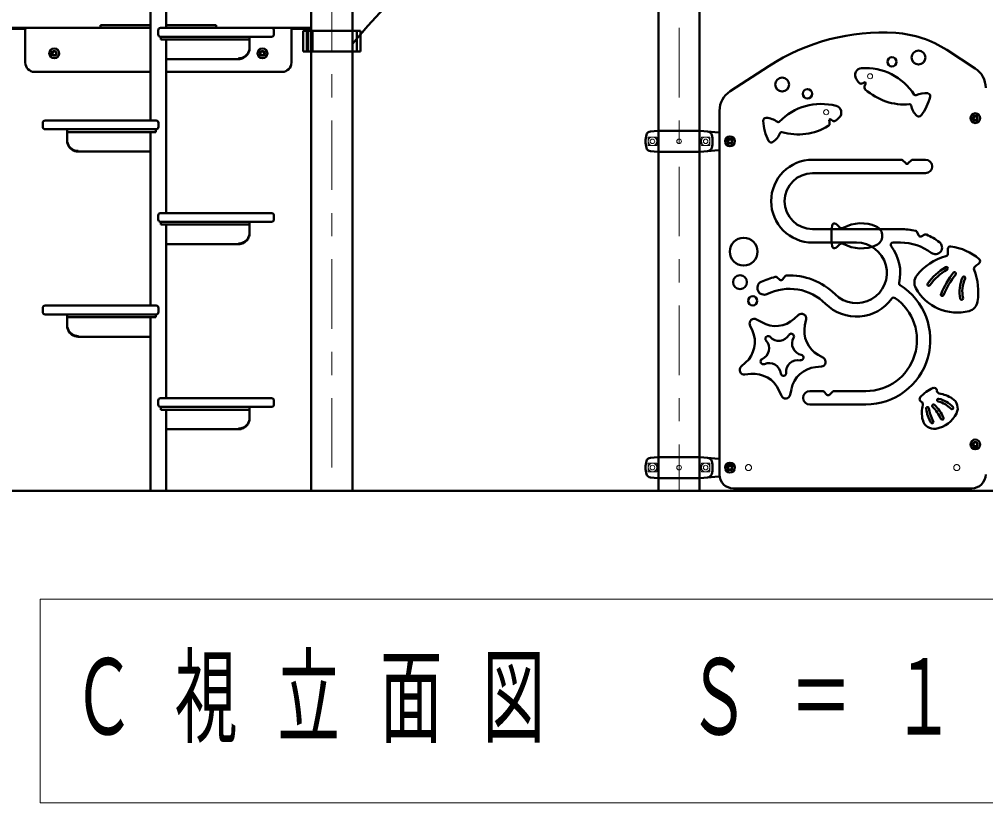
# Model space of a CAD drawing. Units: millimetres on the paper, scale 1:50. Extents: x -385 to 0, y -594 to 267.
# Drawn here: x -279.73 to -237.97, y -140.66 to -106.8 of the extents above; entities that cross this region are included whole.
import ezdxf

# ---------------------------------------------------------------- set-up
doc = ezdxf.new("R2010")
doc.units = ezdxf.units.MM
doc.linetypes.add('USER1', pattern=[4.5, 2.5, -2])
doc.linetypes.add('USER2', pattern=[6, 3, -1, 1, -1])
doc.layers.add('LY_1', color=140, linetype='Continuous', lineweight=50)
doc.styles.add('ＭＳ ゴシック', font='')
doc.styles.get('ＭＳ ゴシック').set_extended_font_data('MS Gothic')

msp = doc.modelspace()

# ---------------------------------------------------------------- linework, layer by layer
at = {"layer": 'LY_1', "color": 7, "linetype": 'USER2', "lineweight": 13}
for p, q in [((-251.218, -77.175), (-251.218, -127.175)), ((-266.218, -87.175), (-266.218, -127.175))]:
    msp.add_line(p, q, dxfattribs=at)
at = {"layer": 'LY_1'}
for p, q in [((-252.109, -77.594), (-252.109, -127.175)), ((-250.327, -77.594), (-250.327, -127.175)), ((-267.109, -127.175), (-267.109, -87.594)), ((-265.327, -127.175), (-265.327, -87.594)), ((-274.058, -111.175), (-274.058, -92.175)), ((-273.378, -107.175), (-273.378, -92.175)), ((-280.327, -107.175), (-279.468, -107.175)), ((-280.327, -107.221), (-279.468, -107.221)), ((-279.468, -107.175), (-274.058, -107.175)), ((-279.468, -107.235), (-279.468, -108.675)), ((-276.218, -107.175), (-276.218, -107.055)), ((-274.058, -107.055), (-276.218, -107.055)), ((-273.725, -107.455), (-273.725, -107.275)), ((-273.625, -107.175), (-268.825, -107.175)), ((-273.625, -107.175), (-268.825, -107.175)), ((-271.218, -107.055), (-273.378, -107.055)), ((-267.968, -107.175), (-273.291, -107.175)), ((-273.291, -107.175), (-272.318, -107.175)), ((-271.218, -107.175), (-271.218, -107.055)), ((-268.725, -107.455), (-268.725, -107.275)), ((-267.109, -107.175), (-267.968, -107.175)), ((-267.109, -107.221), (-267.968, -107.221)), ((-267.968, -107.235), (-267.968, -108.675)), ((-267.455, -107.295), (-267.455, -108.195)), ((-267.455, -107.295), (-264.982, -107.295)), ((-267.299, -107.295), (-267.299, -108.195)), ((-267.24, -107.295), (-267.24, -108.195)), ((-267.053, -107.295), (-267.053, -108.195)), ((-265.148, -107.295), (-265.148, -108.195)), ((-264.982, -107.295), (-264.982, -108.195)), ((-273.625, -107.555), (-268.825, -107.555)), ((-273.605, -107.675), (-273.605, -107.555)), ((-273.605, -107.675), (-269.778, -107.675)), ((-273.378, -115.175), (-273.378, -107.675)), ((-273.378, -108.521), (-273.378, -107.675)), ((-269.778, -108.057), (-269.778, -107.555)), ((-239.648, -108.126), (-238.424, -108.921)), ((-278.298, -108.228), (-278.218, -108.182)), ((-278.298, -108.228), (-278.298, -108.321)), ((-278.298, -108.321), (-278.218, -108.367)), ((-278.218, -108.182), (-278.138, -108.228)), ((-278.218, -108.367), (-278.138, -108.321)), ((-278.138, -108.228), (-278.138, -108.321)), ((-273.378, -108.521), (-270.258, -108.521)), ((-269.298, -108.228), (-269.218, -108.182)), ((-269.298, -108.228), (-269.298, -108.321)), ((-269.298, -108.321), (-269.218, -108.367)), ((-269.218, -108.182), (-269.138, -108.228)), ((-269.218, -108.367), (-269.138, -108.321)), ((-269.138, -108.228), (-269.138, -108.321)), ((-267.455, -108.195), (-264.982, -108.195)), ((-249.013, -109.913), (-247.339, -108.827)), ((-279.068, -109.075), (-274.058, -109.075)), ((-273.378, -109.075), (-268.368, -109.075)), ((-249.468, -126.475), (-249.468, -110.752)), ((-238.498, -111.028), (-238.418, -110.982)), ((-238.498, -111.028), (-238.498, -111.121)), ((-238.418, -110.982), (-238.338, -111.028)), ((-238.338, -111.028), (-238.338, -111.121)), ((-278.711, -111.455), (-278.711, -111.275)), ((-273.811, -111.175), (-278.611, -111.175)), ((-273.811, -111.175), (-278.611, -111.175)), ((-273.711, -111.455), (-273.711, -111.275)), ((-238.498, -111.121), (-238.418, -111.167)), ((-238.418, -111.167), (-238.338, -111.121)), ((-273.811, -111.555), (-278.611, -111.555)), ((-277.658, -112.057), (-277.658, -111.555)), ((-273.831, -111.675), (-277.658, -111.675)), ((-274.058, -119.175), (-274.058, -111.675)), ((-274.058, -112.521), (-274.058, -111.675)), ((-273.831, -111.675), (-273.831, -111.555)), ((-252.138, -111.625), (-252.454, -111.652)), ((-252.138, -111.625), (-250.298, -111.625)), ((-250.298, -111.625), (-249.668, -111.68)), ((-249.668, -111.68), (-249.468, -111.694)), ((-249.098, -112.028), (-249.018, -111.982)), ((-249.098, -112.028), (-249.098, -112.121)), ((-249.098, -112.121), (-249.018, -112.167)), ((-249.018, -111.982), (-248.938, -112.028)), ((-249.018, -112.167), (-248.938, -112.121)), ((-248.938, -112.028), (-248.938, -112.121)), ((-274.058, -112.521), (-277.178, -112.521)), ((-252.138, -112.525), (-252.454, -112.497)), ((-252.138, -112.525), (-250.298, -112.525)), ((-250.298, -112.525), (-249.668, -112.469)), ((-249.668, -112.469), (-249.468, -112.455)), ((-245.448, -112.87), (-241.615, -112.87)), ((-241.425, -113.026), (-241.558, -112.893)), ((-241.312, -113.026), (-241.179, -112.893)), ((-241.122, -112.87), (-240.568, -112.87)), ((-245.448, -113.45), (-240.568, -113.45)), ((-273.625, -115.175), (-268.825, -115.175)), ((-273.625, -115.175), (-268.825, -115.175)), ((-273.725, -115.455), (-273.725, -115.275)), ((-273.625, -115.555), (-268.825, -115.555)), ((-273.605, -115.675), (-273.605, -115.555)), ((-269.778, -116.057), (-269.778, -115.555)), ((-268.725, -115.455), (-268.725, -115.275)), ((-273.605, -115.675), (-269.778, -115.675)), ((-273.378, -123.175), (-273.378, -115.675)), ((-273.378, -116.521), (-273.378, -115.675)), ((-245.448, -115.87), (-241.648, -115.87)), ((-240.86, -116.146), (-240.937, -115.991)), ((-245.448, -116.45), (-243.55, -116.45)), ((-241.97, -116.45), (-241.648, -116.45)), ((-240.752, -116.183), (-240.597, -116.106)), ((-273.378, -116.521), (-270.258, -116.521)), ((-246.856, -118.057), (-246.995, -117.952)), ((-246.744, -118.042), (-246.639, -117.904)), ((-278.711, -119.455), (-278.711, -119.275)), ((-273.811, -119.175), (-278.611, -119.175)), ((-273.811, -119.175), (-278.611, -119.175)), ((-273.711, -119.455), (-273.711, -119.275)), ((-273.811, -119.555), (-278.611, -119.555)), ((-277.658, -120.057), (-277.658, -119.555)), ((-273.831, -119.675), (-277.658, -119.675)), ((-274.058, -127.175), (-274.058, -119.675)), ((-274.058, -120.521), (-274.058, -119.675)), ((-273.831, -119.675), (-273.831, -119.555)), ((-247.869, -119.769), (-247.647, -119.897)), ((-246.053, -119.578), (-246.244, -119.75)), ((-245.777, -120.019), (-245.724, -119.768)), ((-248.152, -120.024), (-248.047, -120.258)), ((-274.058, -120.521), (-277.178, -120.521)), ((-245.203, -121.308), (-244.981, -121.436)), ((-248.341, -121.638), (-248.531, -121.809)), ((-245.315, -121.835), (-245.061, -121.808)), ((-248.376, -122.157), (-248.121, -122.13)), ((-273.625, -123.175), (-268.825, -123.175)), ((-273.625, -123.175), (-268.825, -123.175)), ((-246.9, -122.835), (-246.795, -123.069)), ((-246.417, -123.03), (-246.364, -122.779)), ((-245.015, -122.87), (-245.568, -122.87)), ((-244.825, -123.026), (-244.958, -122.893)), ((-244.712, -123.026), (-244.579, -122.893)), ((-243.148, -122.87), (-244.522, -122.87)), ((-273.725, -123.455), (-273.725, -123.275)), ((-273.625, -123.555), (-268.825, -123.555)), ((-273.605, -123.675), (-273.605, -123.555)), ((-269.778, -124.057), (-269.778, -123.555)), ((-268.725, -123.455), (-268.725, -123.275)), ((-243.148, -123.45), (-245.568, -123.45)), ((-273.605, -123.675), (-269.778, -123.675)), ((-273.378, -127.175), (-273.378, -123.675)), ((-273.378, -124.521), (-273.378, -123.675)), ((-273.378, -124.521), (-270.258, -124.521)), ((-238.498, -125.128), (-238.418, -125.082)), ((-238.498, -125.128), (-238.498, -125.221)), ((-238.498, -125.221), (-238.418, -125.267)), ((-238.418, -125.082), (-238.338, -125.128)), ((-238.418, -125.267), (-238.338, -125.221)), ((-238.338, -125.128), (-238.338, -125.221)), ((-252.138, -125.725), (-252.454, -125.752)), ((-252.138, -125.725), (-250.298, -125.725)), ((-250.298, -125.725), (-249.668, -125.78)), ((-249.668, -125.78), (-249.468, -125.794)), ((-249.098, -126.128), (-249.018, -126.082)), ((-249.018, -126.082), (-248.938, -126.128)), ((-249.098, -126.128), (-249.098, -126.221)), ((-249.098, -126.221), (-249.018, -126.267)), ((-249.018, -126.267), (-248.938, -126.221)), ((-248.938, -126.128), (-248.938, -126.221)), ((-252.138, -126.625), (-252.454, -126.597)), ((-252.138, -126.625), (-250.298, -126.625)), ((-250.298, -126.625), (-249.668, -126.569)), ((-249.668, -126.569), (-249.468, -126.555)), ((-248.868, -127.075), (-238.568, -127.075))]:
    msp.add_line(p, q, dxfattribs=at)
at = {"layer": 'LY_1', "color": 7, "lineweight": 13}
for p, q in [((-273.378, -108.49), (-270.258, -108.49)), ((-252.553, -112.259), (-252.553, -111.89)), ((-252.184, -111.89), (-252.553, -111.89)), ((-250.253, -111.89), (-249.884, -111.89)), ((-249.884, -112.259), (-249.884, -111.89)), ((-252.184, -112.259), (-252.553, -112.259)), ((-250.253, -112.259), (-249.884, -112.259)), ((-274.058, -112.49), (-277.178, -112.49)), ((-273.378, -116.49), (-270.258, -116.49)), ((-274.058, -120.49), (-277.178, -120.49)), ((-273.378, -124.49), (-270.258, -124.49)), ((-252.553, -126.359), (-252.553, -125.99)), ((-252.184, -125.99), (-252.553, -125.99)), ((-250.253, -125.99), (-249.884, -125.99)), ((-249.884, -126.359), (-249.884, -125.99)), ((-252.184, -126.359), (-252.553, -126.359)), ((-250.253, -126.359), (-249.884, -126.359)), ((-278.827, -131.856), (-278.827, -140.656)), ((-222.027, -131.856), (-278.827, -131.856)), ((-278.827, -140.656), (-222.027, -140.656))]:
    msp.add_line(p, q, dxfattribs=at)
at = {"layer": 'LY_1', "color": 7}
msp.add_line((-197.408, -127.175), (-325.77, -127.175), dxfattribs=at)
at = {"layer": 'LY_1'}
for points in [[(-270.258, -108.49), (-270.202, -108.487), (-270.146, -108.477), (-270.092, -108.461), (-270.041, -108.439), (-269.992, -108.412), (-269.947, -108.379), (-269.906, -108.341), (-269.87, -108.299), (-269.84, -108.253), (-269.815, -108.204), (-269.797, -108.152), (-269.784, -108.099), (-269.78, -108.062), (-269.778, -108.026)], [(-270.258, -108.521), (-270.202, -108.518), (-270.146, -108.508), (-270.092, -108.492), (-270.041, -108.47), (-269.992, -108.443), (-269.947, -108.41), (-269.906, -108.372), (-269.87, -108.33), (-269.84, -108.284), (-269.815, -108.234), (-269.797, -108.183), (-269.784, -108.13), (-269.78, -108.093), (-269.778, -108.057)], [(-277.178, -112.49), (-277.254, -112.484), (-277.327, -112.467), (-277.396, -112.439), (-277.461, -112.401), (-277.518, -112.354), (-277.567, -112.299), (-277.606, -112.237), (-277.635, -112.169), (-277.653, -112.099), (-277.658, -112.026)], [(-277.178, -112.521), (-277.254, -112.515), (-277.327, -112.498), (-277.396, -112.47), (-277.461, -112.432), (-277.518, -112.385), (-277.567, -112.33), (-277.606, -112.268), (-277.635, -112.2), (-277.653, -112.13), (-277.658, -112.057)], [(-270.258, -116.49), (-270.202, -116.487), (-270.146, -116.477), (-270.092, -116.461), (-270.041, -116.439), (-269.992, -116.412), (-269.947, -116.379), (-269.906, -116.341), (-269.87, -116.299), (-269.84, -116.253), (-269.815, -116.204), (-269.797, -116.152), (-269.784, -116.099), (-269.78, -116.062), (-269.778, -116.026)], [(-270.258, -116.521), (-270.202, -116.518), (-270.146, -116.508), (-270.092, -116.492), (-270.041, -116.47), (-269.992, -116.443), (-269.947, -116.41), (-269.906, -116.372), (-269.87, -116.33), (-269.84, -116.284), (-269.815, -116.234), (-269.797, -116.183), (-269.784, -116.13), (-269.78, -116.093), (-269.778, -116.057)], [(-277.178, -120.49), (-277.254, -120.484), (-277.327, -120.467), (-277.396, -120.439), (-277.461, -120.401), (-277.518, -120.354), (-277.567, -120.299), (-277.606, -120.237), (-277.635, -120.169), (-277.653, -120.099), (-277.658, -120.026)], [(-277.178, -120.521), (-277.254, -120.515), (-277.327, -120.498), (-277.396, -120.47), (-277.461, -120.432), (-277.518, -120.385), (-277.567, -120.33), (-277.606, -120.268), (-277.635, -120.2), (-277.653, -120.13), (-277.658, -120.057)], [(-270.258, -124.49), (-270.202, -124.487), (-270.146, -124.477), (-270.092, -124.461), (-270.041, -124.439), (-269.992, -124.412), (-269.947, -124.379), (-269.906, -124.341), (-269.87, -124.299), (-269.84, -124.253), (-269.815, -124.204), (-269.797, -124.152), (-269.784, -124.099), (-269.78, -124.062), (-269.778, -124.026)], [(-270.258, -124.521), (-270.202, -124.518), (-270.146, -124.508), (-270.092, -124.492), (-270.041, -124.47), (-269.992, -124.443), (-269.947, -124.41), (-269.906, -124.372), (-269.87, -124.33), (-269.84, -124.284), (-269.815, -124.234), (-269.797, -124.183), (-269.784, -124.13), (-269.78, -124.093), (-269.778, -124.057)]]:
    msp.add_lwpolyline(points, dxfattribs=at)
at = {"layer": 'LY_1', "color": 7, "lineweight": 13}
for centre, radius in [((-278.218, -108.275), 0.24), ((-269.218, -108.275), 0.24), ((-278.218, -108.275), 0.11), ((-269.218, -108.275), 0.11), ((-242.964, -109.265), 0.11), ((-244.86, -110.817), 0.11), ((-238.418, -111.075), 0.11), ((-252.368, -112.075), 0.185), ((-250.068, -112.075), 0.185), ((-252.368, -112.075), 0.1), ((-251.218, -112.075), 0.1), ((-250.068, -112.075), 0.1), ((-249.018, -112.075), 0.11), ((-238.418, -125.175), 0.11), ((-252.368, -126.175), 0.185), ((-252.368, -126.175), 0.1), ((-251.218, -126.175), 0.1), ((-250.068, -126.175), 0.185), ((-250.068, -126.175), 0.1), ((-249.018, -126.175), 0.11)]:
    msp.add_circle(centre, radius, dxfattribs=at)
at = {"layer": 'LY_1'}
for centre, radius in [((-278.218, -108.275), 0.21), ((-269.218, -108.275), 0.21), ((-242.017, -108.639), 0.2), ((-240.871, -108.457), 0.3), ((-246.76, -109.623), 0.3), ((-245.67, -110.021), 0.2), ((-238.418, -111.075), 0.21), ((-249.018, -112.075), 0.21), ((-248.424, -116.842), 0.6), ((-248.583, -118.163), 0.3), ((-248.035, -118.969), 0.2), ((-238.418, -125.175), 0.21), ((-249.018, -126.175), 0.21)]:
    msp.add_circle(centre, radius, dxfattribs=at)
at = {"layer": 'LY_1', "color": 7, "linetype": 'USER1', "lineweight": 13}
for centre, radius in [((-278.218, -108.275), 0.125), ((-269.218, -108.275), 0.125), ((-238.418, -111.075), 0.13), ((-238.418, -111.075), 0.125), ((-249.018, -112.075), 0.13), ((-249.018, -112.075), 0.125), ((-238.418, -125.175), 0.13), ((-238.418, -125.175), 0.125), ((-249.018, -126.175), 0.13), ((-249.018, -126.175), 0.125), ((-248.218, -126.175), 0.13), ((-239.218, -126.175), 0.13)]:
    msp.add_circle(centre, radius, dxfattribs=at)
at = {"layer": 'LY_1'}
for centre, radius, start, end in [((-242.652, -126.839), 29.573, 108.6518, 140.0654), ((-279.408, -107.235), 0.06, 90, 180), ((-273.625, -107.275), 0.1, 90, 180), ((-268.825, -107.275), 0.1, 0, 90), ((-268.028, -107.235), 0.06, 0, 90), ((-273.625, -107.455), 0.1, 180, 270), ((-268.825, -107.455), 0.1, 270, 0), ((-242.438, -116.375), 9, 86.2984, 123), ((-242.154, -111.984), 4.6, 57, 86.2984), ((-279.068, -108.675), 0.4, 180, 270), ((-268.368, -108.675), 0.4, 270, 0), ((-243.314, -109.211), 0.3, 93.5354, 214.3545), ((-243.176, -111.442), 2.535, 33.0448, 93.5354), ((-243.176, -111.442), 2.535, 33.0448, 93.5354), ((-243.176, -111.442), 2.535, 33.0448, 93.5354), ((-243.176, -111.442), 2.535, 33.0448, 93.5354), ((-238.968, -109.76), 1, 0, 57), ((-241.469, -107.95), 2.535, 214.3545, 218.8182), ((-243.351, -109.464), 0.12, 218.8182, 287.2128), ((-243.392, -109.33), 0.26, 287.2128, 310.298), ((-243.198, -109.559), 0.04, 346.5976, 130.298), ((-243.088, -109.742), 0.12, 158.7409, 227.9041), ((-244.129, -109.337), 0.997, 338.7409, 346.5976), ((-248.468, -110.752), 1, 123, 180), ((-241.469, -107.95), 2.535, 227.9041, 274.8451), ((-241.001, -110.027), 0.06, 213.0448, 295.7389), ((-240.586, -110.887), 0.895, 82.2416, 115.7389), ((-242.573, -109.573), 2.282, 322.5188, 345.371), ((-240.482, -110.119), 0.12, 345.371, 82.2416), ((-245.07, -112.995), 2.535, 75.4095, 135.9001), ((-245.07, -112.995), 2.535, 75.4095, 135.9001), ((-245.07, -112.995), 2.535, 75.4095, 135.9001), ((-245.07, -112.995), 2.535, 75.4095, 135.9001), ((-244.507, -110.832), 0.3, 314.5905, 75.4095), ((-241.25, -110.536), 0.06, 12.1509, 94.8451), ((-240.316, -110.335), 0.895, 192.1509, 225.6482), ((-247.461, -111.18), 0.12, 86.7033, 183.5739), ((-247.505, -111.953), 0.895, 53.206, 86.7033), ((-246.076, -109.24), 2.535, 310.1267, 314.5905), ((-240.858, -110.889), 0.12, 225.6482, 322.5188), ((-278.611, -111.275), 0.1, 90, 180), ((-278.611, -111.455), 0.1, 180, 270), ((-273.811, -111.275), 0.1, 0, 90), ((-273.811, -111.455), 0.1, 270, 0), ((-245.303, -111.045), 2.282, 183.5739, 206.4261), ((-246.934, -111.189), 0.06, 233.206, 315.9001), ((-246.076, -109.24), 2.535, 254.0999, 301.0408), ((-244.83, -111.309), 0.12, 301.0408, 10.204), ((-244.687, -111.15), 0.04, 38.6469, 182.3473), ((-243.731, -111.111), 0.997, 182.3473, 190.204), ((-244.453, -110.963), 0.26, 218.6469, 241.7321), ((-244.519, -111.086), 0.12, 241.7321, 310.1267), ((-251.668, -112.075), 1, 163.8038, 196.1962), ((-252.437, -111.851), 0.2, 95, 163.8038), ((-250, -111.851), 0.2, 16.1962, 85), ((-250.768, -112.075), 1, 343.8037, 16.1962), ((-247.665, -111.36), 0.895, 303.2967, 336.794), ((-246.787, -111.736), 0.06, 74.0999, 156.794), ((-247.239, -112.007), 0.12, 206.4261, 303.2967), ((-252.437, -112.298), 0.2, 196.1962, 265), ((-250, -112.298), 0.2, 275, 343.8037), ((-245.448, -114.66), 1.79, 90, 270), ((-241.615, -112.95), 0.08, 45, 90), ((-241.368, -112.97), 0.08, 225, 315), ((-241.122, -112.95), 0.08, 90, 135), ((-240.568, -113.16), 0.29, 270, 90), ((-245.448, -114.66), 1.21, 90, 270), ((-273.625, -115.275), 0.1, 90, 180), ((-268.825, -115.275), 0.1, 0, 90), ((-273.625, -115.455), 0.1, 180, 270), ((-268.825, -115.455), 0.1, 270, 0), ((-244.506, -115.725), 0.1, 55.0626, 172.4391), ((-244.998, -116.43), 0.96, 41.5682, 55.0626), ((-243.345, -117.196), 1.58, 65.7099, 119.4109), ((-241.229, -116.16), 3.406, 172.4391, 187.5609), ((-244.184, -115.708), 0.128, 221.5682, 299.411), ((-242.878, -116.16), 0.443, 294.2901, 65.7099), ((-241.648, -118.66), 2.79, 76.3358, 90), ((-241.008, -116.026), 0.08, 26.3403, 76.3358), ((-243.55, -117.76), 1.31, 225.017, 90), ((-244.184, -116.611), 0.128, 60.5891, 138.4318), ((-243.345, -115.123), 1.58, 240.589, 294.2901), ((-241.97, -116.55), 0.1, 90, 217.4479), ((-241.648, -118.66), 2.21, 52.9963, 90), ((-240.788, -116.111), 0.08, 206.3402, 296.3403), ((-240.561, -116.177), 0.08, 66.3447, 116.3402), ((-241.648, -118.66), 2.79, 52.9963, 66.3447), ((-240.144, -116.663), 0.29, 232.9963, 52.9963), ((-244.506, -116.595), 0.1, 187.5609, 304.9374), ((-244.998, -115.89), 0.96, 304.9374, 318.4318), ((-243.55, -117.76), 1.89, 346.8678, 37.4479), ((-239.719, -116.928), 0.12, 284.6374, 9.1184), ((-238.962, -116.806), 0.647, 172.0614, 189.1184), ((-239.484, -116.733), 0.12, 81.8324, 172.0614), ((-239.81, -119.005), 2.415, 49.7756, 81.8324), ((-239.1, -119.299), 2.331, 104.6374, 142.3244), ((-238.328, -117.253), 0.12, 313.4911, 49.7756), ((-238.34, -119.781), 2.645, 120.8598, 143.7998), ((-238.34, -119.781), 2.525, 120.8598, 143.7998), ((-236.285, -120.164), 3.908, 141.8441, 157.5812), ((-239.666, -117.562), 0.06, 300.8598, 120.8598), ((-239.311, -117.787), 0.06, 321.8441, 141.8441), ((-238.356, -117.579), 0.12, 123.1535, 201.1115), ((-240.976, -118.591), 2.689, 351.2063, 21.1115), ((-239.103, -116.436), 1.246, 303.1535, 313.4911), ((-247.545, -118.413), 0.29, 116.0218, 296.0218), ((-246.448, -120.66), 2.79, 102.6743, 116.0218), ((-247.043, -118.016), 0.08, 52.6788, 102.6743), ((-246.808, -117.994), 0.08, 232.6788, 322.6788), ((-246.575, -117.953), 0.08, 92.6833, 142.6788), ((-246.448, -120.66), 2.79, 45.017, 92.6833), ((-240.549, -118.18), 0.5, 142.3244, 208.9979), ((-236.285, -120.164), 3.788, 141.8441, 157.5812), ((-237.626, -118.565), 1.472, 155.4724, 192.383), ((-237.626, -118.565), 1.352, 155.4724, 192.383), ((-238.911, -117.978), 0.06, 335.4724, 155.4724), ((-246.448, -120.66), 2.21, 45.017, 116.0218), ((-243.148, -120.66), 2.79, 270, 57.8885), ((-241.612, -118.212), 0.1, 166.8678, 237.8885), ((-239.2, -117.432), 2.043, 208.9979, 284.5149), ((-240.426, -118.254), 0.06, 143.7998, 323.7998), ((-243.55, -117.76), 1.89, 225.017, 323.9887), ((-243.148, -120.66), 2.21, 270, 55.0748), ((-241.94, -118.93), 0.1, 55.0748, 143.9887), ((-239.843, -118.697), 0.06, 157.5812, 337.5812), ((-239.006, -118.867), 0.06, 192.383, 12.383), ((-238.813, -118.926), 0.5, 284.5149, 351.2063), ((-278.611, -119.275), 0.1, 90, 180), ((-273.811, -119.275), 0.1, 0, 90), ((-278.611, -119.455), 0.1, 180, 270), ((-273.811, -119.455), 0.1, 270, 0), ((-247.969, -119.942), 0.2, 60, 204), ((-247.047, -118.858), 1.2, 240, 312), ((-245.92, -119.727), 0.2, 348, 132), ((-249.144, -120.746), 1.2, 312, 24), ((-244.603, -120.269), 1.2, 168, 240), ((-247.367, -120.611), 0.12, 42, 222), ((-246.906, -120.196), 0.5, 222, 330), ((-246.369, -120.506), 0.12, 330, 150), ((-245.832, -120.816), 0.5, 150, 258), ((-247.828, -121.026), 0.5, 294, 42), ((-247.576, -121.592), 0.12, 114, 294), ((-245.961, -121.422), 0.12, 258, 78), ((-245.081, -121.609), 0.2, 276, 60), ((-248.397, -121.958), 0.2, 132, 276), ((-247.323, -122.158), 0.5, 6, 114), ((-246.09, -122.029), 0.5, 78, 186), ((-245.19, -123.028), 1.2, 96, 168), ((-247.996, -123.323), 1.2, 24, 96), ((-246.707, -122.094), 0.12, 186, 6), ((-239.693, -124.077), 1.449, 112.1967, 139.557), ((-240.195, -122.847), 0.12, 8.4592, 112.1967), ((-273.625, -123.275), 0.1, 90, 180), ((-268.825, -123.275), 0.1, 0, 90), ((-246.613, -122.988), 0.2, 204, 348), ((-245.568, -123.16), 0.29, 90, 270), ((-245.015, -122.95), 0.08, 45, 90), ((-244.768, -122.97), 0.08, 225, 315), ((-244.522, -122.95), 0.08, 90, 135), ((-240.704, -123.215), 0.12, 139.557, 242.6542), ((-240.815, -122.939), 0.748, 5.7036, 8.4592), ((-239.952, -122.853), 0.12, 185.7036, 259.8536), ((-240.257, -124.559), 1.613, 58.518, 79.8536), ((-273.625, -123.455), 0.1, 180, 270), ((-268.825, -123.455), 0.1, 270, 0), ((-240.581, -122.977), 0.388, 242.6542, 244.2414), ((-240.802, -123.435), 0.12, 346.2142, 64.2414), ((-239.327, -123.797), 1.399, 166.2142, 193.2883), ((-240.483, -123.617), 0.06, 8.2911, 188.2911), ((-240.22, -123.503), 0.06, 45.0496, 225.0496), ((-241.521, -124.806), 1.781, 24.499, 45.0496), ((-241.521, -124.806), 1.901, 24.499, 45.0496), ((-240.009, -123.257), 0.06, 74.9948, 254.9948), ((-240.346, -124.516), 1.244, 44.9176, 74.9948), ((-240.346, -124.516), 1.364, 44.9176, 74.9948), ((-239.423, -123.596), 0.06, 224.9176, 44.9176), ((-239.676, -123.61), 0.5, 333.7208, 58.518), ((-238.831, -123.376), 1.729, 188.2911, 209.5953), ((-238.831, -123.376), 1.609, 188.2911, 209.5953), ((-240.327, -123.288), 1.226, 279.9584, 333.7208), ((-239.845, -124.043), 0.06, 204.499, 24.499), ((-240.201, -124.003), 0.5, 193.2883, 279.9584), ((-240.283, -124.201), 0.06, 209.5953, 29.5953), ((-251.668, -126.175), 1, 163.8038, 196.1962), ((-252.437, -125.951), 0.2, 95, 163.8038), ((-250, -125.951), 0.2, 16.1962, 85), ((-250.768, -126.175), 1, 343.8037, 16.1962), ((-252.437, -126.398), 0.2, 196.1962, 265), ((-250, -126.398), 0.2, 275, 343.8037), ((-248.868, -126.475), 0.6, 180, 270), ((-238.568, -126.475), 0.6, 270, 0)]:
    msp.add_arc(centre, radius, start, end, dxfattribs=at)
at = {"layer": 'LY_1', "color": 7, "lineweight": 13}
for centre, start, end in [((-254.744, -112.075), 355.8705, 4.1295), ((-247.693, -112.075), 175.8705, 184.1295), ((-254.744, -126.175), 355.8705, 4.1295), ((-247.693, -126.175), 175.8705, 184.1295)]:
    msp.add_arc(centre, 2.567, start, end, dxfattribs=at)

# ---------------------------------------------------------------- texts
at = {"layer": 'LY_1', "color": 7, "insert": (-277.427, -136.256), "char_height": 3.299, "attachment_point": 4, "style": 'ＭＳ ゴシック'}
msp.add_mtext('\\T1.64;\\W0.6;Ｃ視立面図\u3000Ｓ＝１／５０', dxfattribs=at)

doc.saveas('drawing.dxf')
